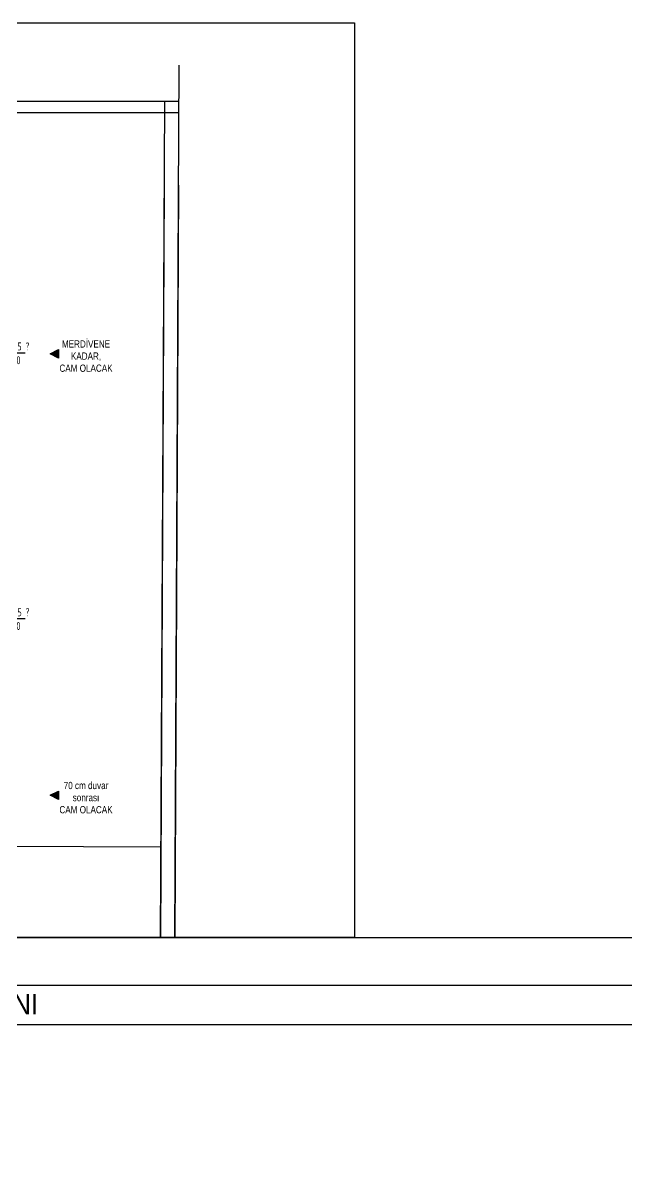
# Model space of a CAD drawing. Header units: millimetres. Extents: x 1064 to 14043, y 831 to 5538.
# Drawn here: x 4376 to 5432, y 3432 to 5443 of the extents above; entities that cross this region are included whole.
import ezdxf
from ezdxf.enums import TextEntityAlignment as Align

# ---------------------------------------------------------------- set-up
doc = ezdxf.new("R2010")
doc.units = ezdxf.units.MM
doc.linetypes.add('LTYPE000', pattern=[0])
for name, color, linetype in [('clad', 30, 'Continuous'), ('Stair', 3, 'Continuous'), ('Str_conc', 6, 'Continuous'), ('symbol_no', 12, 'Continuous'), ('text', 7, 'LTYPE000'), ('wall', 4, 'Continuous')]:
    doc.layers.add(name, color=color, linetype=linetype)
doc.styles.add('GENEL', font='swissc.ttf')
doc.styles.add('mekan', font='arial.ttf', dxfattribs={"width": 0.8, "height": 0.25})
doc.styles.add('text3', font='geniso.shx', dxfattribs={"width": 0.7})

# ---------------------------------------------------------------- blocks, each defined once
blk = doc.blocks.new('kap-penno_02')
blk.add_line((0, 0), (-55, 0))
blk.add_lwpolyline([(0, 0), (25, 25), (50, 0), (25, -25)], close=True)
at = {"color": 7, "style": 'text3', "width": 0.7}
for tag, p in [('100', (-50, 0)), ('220', (-50, -24))]:
    blk.add_attdef(tag, text='', height=14, dxfattribs=at).set_placement(p, align=Align.BOTTOM_LEFT)
blk.add_attdef('K00', text='', height=14, dxfattribs=at).set_placement((25, 0), align=Align.MIDDLE_CENTER)

msp = doc.modelspace()

# ---------------------------------------------------------------- hatches: boundary and pattern name
at = {"layer": 'text', "true_color": 0x636466}
h = msp.add_hatch(color=251, dxfattribs=at)
h.dxf.hatch_style = 1
h.paths.add_polyline_path([(4438.41418, 4871.37929), (4438.41418, 4856.37929), (4423.41418, 4863.87929)])
h = msp.add_hatch(color=251, dxfattribs=at)
h.dxf.hatch_style = 1
h.paths.add_polyline_path([(4438.41418, 4098.8999), (4438.41418, 4083.8999), (4423.41418, 4091.3999)])

# ---------------------------------------------------------------- linework, layer by layer
for points in [[(2293.03291, 5442.66326), (4956.78263, 5442.66326), (4956.78263, 3842.66326), (2293.03291, 3842.66326)], [(4088.04121, 3842.66326), (5838.04121, 3842.66326), (5838.04121, 2242.66326), (4088.04121, 2242.66326)], [(4088.04121, 3759.06326), (5838.04121, 3759.06326), (5838.04121, 3689.81401), (4088.04121, 3689.81401)]]:
    msp.add_lwpolyline(points, close=True)
at = {"layer": 'Stair', "color": 251, "true_color": 0x636466}
msp.add_lwpolyline([(4345.84814, 4002.58656), (4617.81889, 4001.26091)], dxfattribs=at)
at = {"layer": 'Str_conc', "color": 251, "true_color": 0x636466}
for points in [[(4642.04614, 3842.66326), (4649.48648, 5369.11532)], [(4617.04585, 3842.66326), (4624.17634, 5305.54951)], [(4623.46309, 5159.21872), (4617.04585, 3842.66326)], [(4648.46279, 5159.09686), (4642.04614, 3842.66326)]]:
    msp.add_lwpolyline(points, dxfattribs=at)
at = {"layer": 'text', "color": 251, "true_color": 0x636466}
for points in [[(4438.41418, 4871.37929), (4438.41418, 4856.37929), (4438.41418, 4856.37929), (4423.41418, 4863.87929), (4438.41418, 4871.37929)], [(4438.41418, 4098.8999), (4438.41418, 4083.8999), (4438.41418, 4083.8999), (4423.41418, 4091.3999), (4438.41418, 4098.8999)]]:
    msp.add_lwpolyline(points, dxfattribs=at)
at = {"layer": 'wall', "color": 251, "true_color": 0x636466}
for points in [[(4649.17664, 5305.54951), (3942.83651, 5305.54951)], [(4649.07916, 5285.54951), (3942.83651, 5285.54951)]]:
    msp.add_lwpolyline(points, dxfattribs=at)

# ---------------------------------------------------------------- block references
at = {"layer": 'symbol_no', "color": 251, "true_color": 0x636466}
ref = msp.add_blockref('kap-penno_02', (4324.86432, 4865.49054), dxfattribs=dict(at, xscale=-1))
ref.add_attrib('K00', 'P6', dxfattribs={"layer": '0', "color": 7, "height": 14, "style": 'text3', "width": 0.7}).set_placement((4299.86432, 4865.49054), align=Align.MIDDLE_CENTER)
ref.add_attrib('220', '240', dxfattribs={"layer": '0', "color": 7, "height": 14, "style": 'text3', "width": 0.7}).set_placement((4349.66432, 4841.49054), align=Align.BOTTOM_LEFT)
ref.add_attrib('100', '265 ?', dxfattribs={"layer": '0', "color": 7, "height": 14, "style": 'text3', "width": 0.7}).set_placement((4351.53099, 4865.49054), align=Align.BOTTOM_LEFT)
ref = msp.add_blockref('kap-penno_02', (4324.75085, 4400.48569), dxfattribs=dict(at, xscale=-1))
ref.add_attrib('K00', 'P6', dxfattribs={"layer": '0', "color": 7, "height": 14, "style": 'text3', "width": 0.7}).set_placement((4299.75085, 4400.48569), align=Align.MIDDLE_CENTER)
ref.add_attrib('220', '240', dxfattribs={"layer": '0', "color": 7, "height": 14, "style": 'text3', "width": 0.7}).set_placement((4349.55085, 4376.48569), align=Align.BOTTOM_LEFT)
ref.add_attrib('100', '365 ?', dxfattribs={"layer": '0', "color": 7, "height": 14, "style": 'text3', "width": 0.7}).set_placement((4351.41751, 4400.48569), align=Align.BOTTOM_LEFT)

# ---------------------------------------------------------------- texts
at = {"layer": 'clad', "transparency": 16777216, "insert": (4102.26709, 3743.91485), "char_height": 35.8072352, "width": 718.6302182, "attachment_point": 1, "style": 'GENEL'}
msp.add_mtext('\\A1;{\\W0.9;DÖŞEME \\fArial|b0|i0|c204|p34;PLAN\\fArial|b0|i0|c162|p34;I}', dxfattribs=at)
at = {"layer": 'text', "color": 251, "true_color": 0x636466, "char_height": 12.7008, "width": 111.8956162, "attachment_point": 9, "rotation": 0.00009562, "style": 'mekan'}
for s, insert in [('\\pxqc;{\\fArial Tur|b0|i0|c162|p34;MERDİVENE \\PKADAR,\\PCAM OLACAK}', (4542.39261, 4832.2003, 0.00108)), ('\\pxqc;70 cm duvar sonras{\\fArial|b0|i0|c0|p0;ı\\fArial Tur|b0|i0|c162|p34;\\PCAM OLACAK}', (4542.39261, 4059.72091, 0.00108))]:
    msp.add_mtext(s, dxfattribs=dict(at, insert=insert))

doc.saveas('drawing.dxf')
